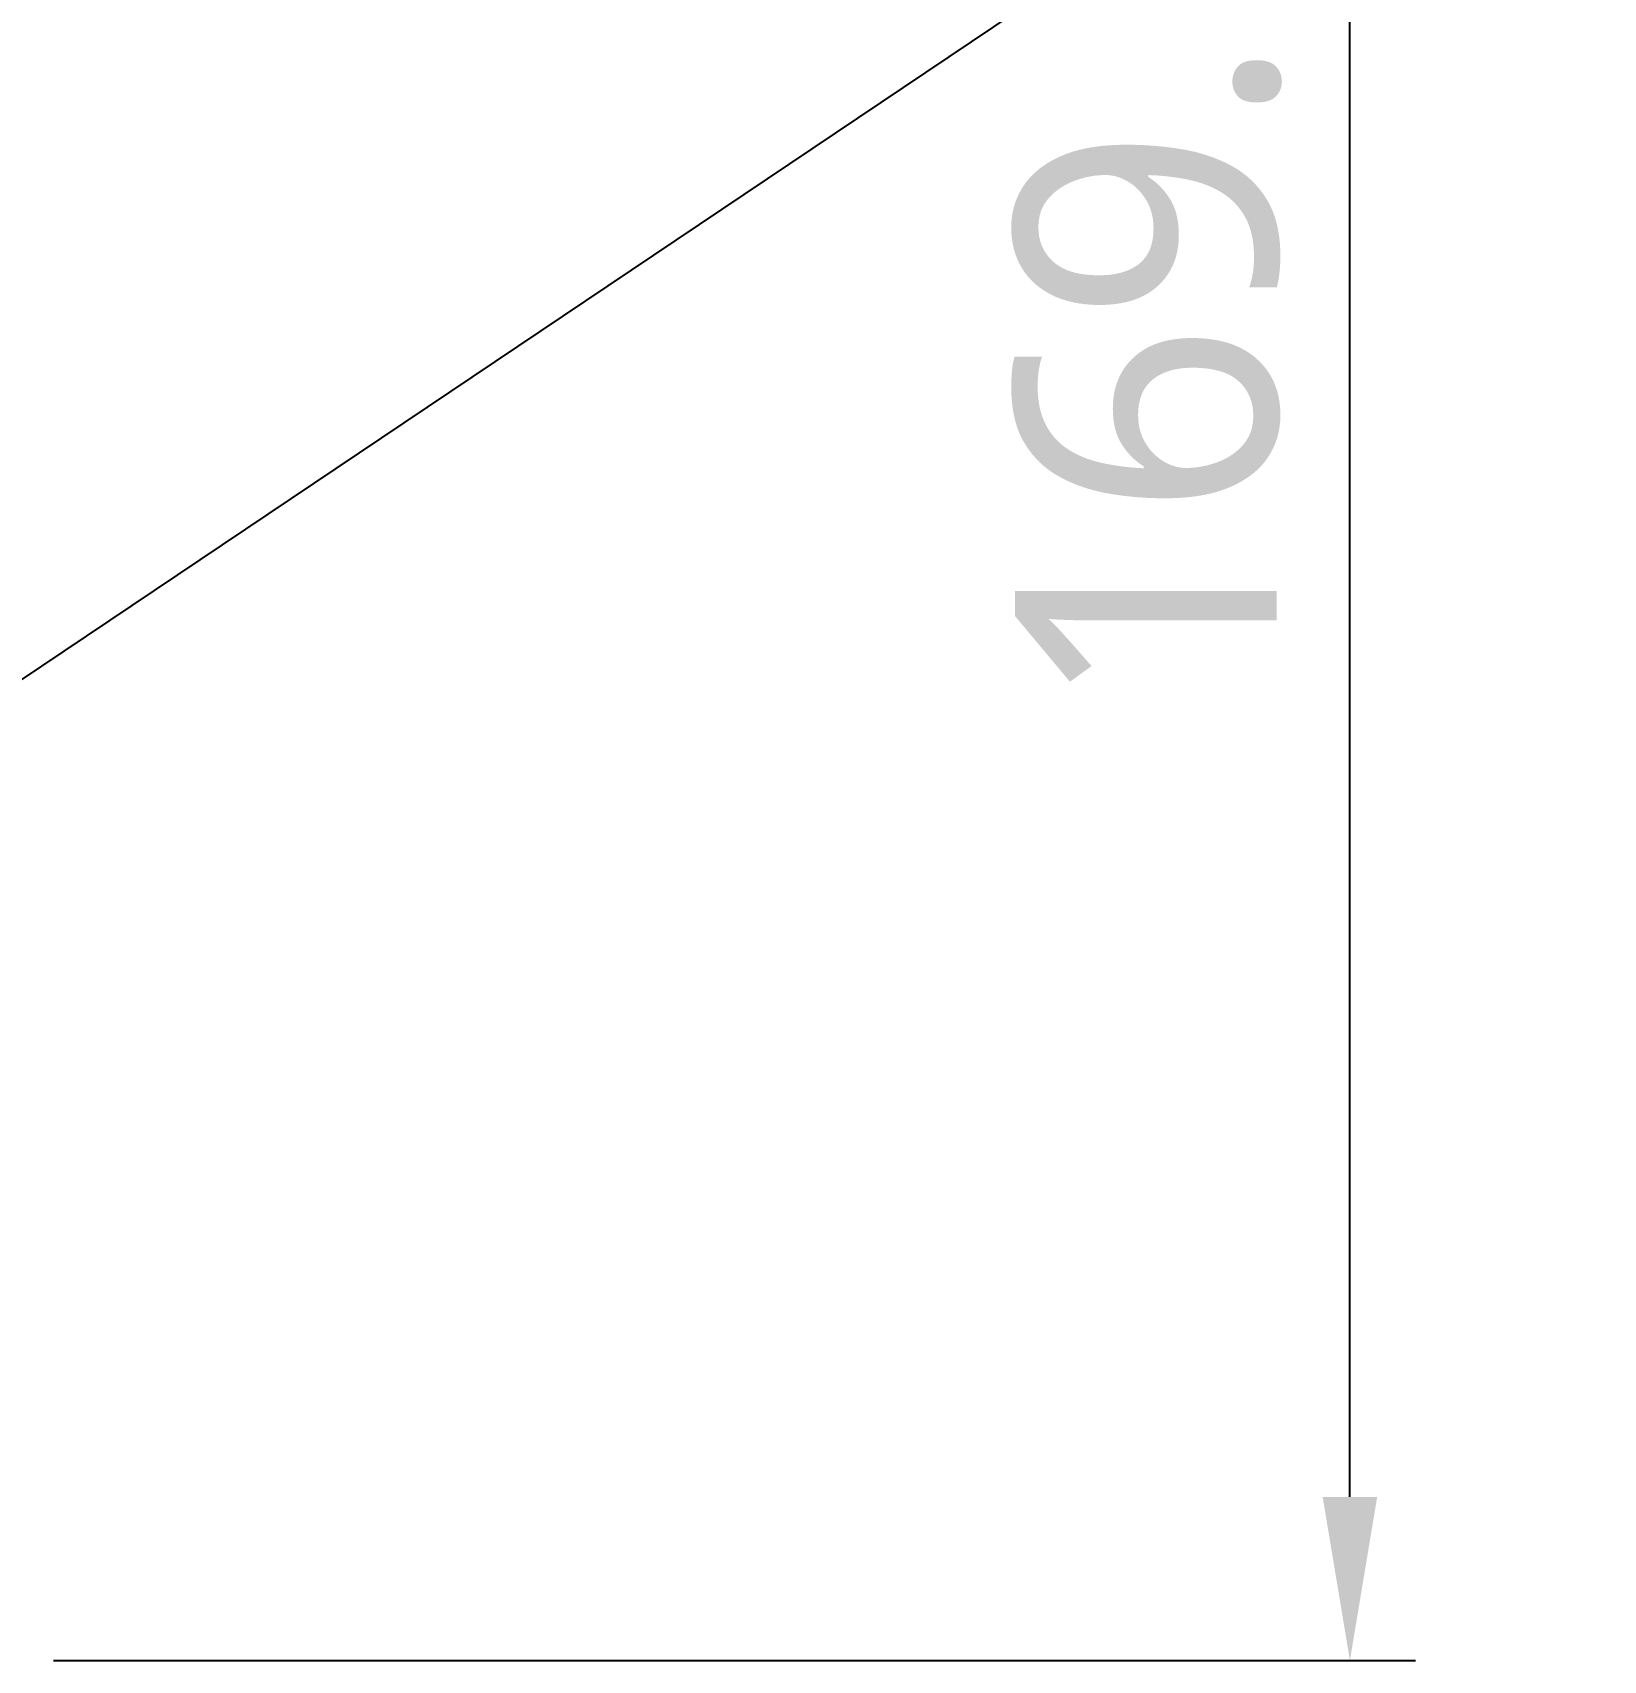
# Model space of a CAD drawing. Header units: millimetres. Extents: x 0 to 4378, y 0 to 2376.
# Drawn here: x 1734.2 to 1830.2, y 602.3 to 701.8 of the extents above; entities that cross this region are included whole.
import ezdxf

# ---------------------------------------------------------------- set-up
doc = ezdxf.new("R2010")
doc.units = ezdxf.units.MM
doc.header["$LTSCALE"] = 0.2
doc.styles.add('Rainbow-5.0 Style', font='malgunsl.ttf')
doc.dimstyles.new('Rainbow-5.0 Style', dxfattribs={"dimtxt": 4, "dimasz": 2.5, "dimexe": 1, "dimexo": 1, "dimgap": 1, "dimtad": 1, "dimdsep": 46, "dimtxsty": 'Rainbow-5.0 Style', "dimcen": 0, "dimclrd": 251, "dimclre": 251, "dimclrt": 7, "dimazin": 3, "dimtp": 0.1, "dimtm": 0.1000000001, "dimtfac": 0.61, "dimtmove": 0, "dimatfit": 3, "dimfxl": 1, "dimlwd": -1, "dimlwe": -1, "dimarcsym": 1})

# ---------------------------------------------------------------- blocks, each defined once
blk = doc.blocks.new('*D144')
at = {"color": 251, "linetype": 'ByBlock', "transparency": 16777216}
for p, q in [((1649.046442968688, 771.4572086234261), (1818.695553628221, 771.4572086234263)), ((1814.695553628221, 612.2572086254153), (1814.695553628221, 761.4572086234261)), ((1735.476601429797, 602.2572086254152), (1818.695553628221, 602.2572086254153))]:
    blk.add_line(p, q, dxfattribs=at)
at = {"color": 251, "transparency": 16777216}
for points in [[(1813.028886961554, 761.4572086234261), (1816.362220294888, 761.4572086234261), (1814.695553628221, 771.4572086234263)], [(1813.028886961554, 612.2572086254153), (1816.362220294888, 612.2572086254153), (1814.695553628221, 602.2572086254153)]]:
    blk.add_solid(points, dxfattribs=at)
at = {"layer": 'Defpoints', "color": 0, "transparency": 16777216}
for p in [(1645.046442968688, 771.4572086234261), (1814.695553628221, 771.4572086234263), (1731.476601429797, 602.2572086254152)]:
    blk.add_point(p, dxfattribs=at)
at = {"color": 7, "transparency": 16777216, "insert": (1802.380121949091, 686.85720862442), "char_height": 16, "attachment_point": 5, "rotation": 90, "style": 'Rainbow-5.0 Style'}
blk.add_mtext('169.2', dxfattribs=at)

msp = doc.modelspace()

# ---------------------------------------------------------------- dimensions: what is measured, and where the dimension line sits
dim = msp.add_linear_dim(base=(1814.695553628221, 771.4572086234263), p1=(1731.476601429797, 602.2572086254149), p2=(1645.046442968687, 771.4572086234257), angle=90, dimstyle='Rainbow-5.0 Style', override={"dimscale": 4})
dim.commit()
dim.dimension.update_dxf_attribs({"geometry": '*D144', "text_midpoint": (1802.380121949091, 686.85720862442)})

# ---------------------------------------------------------------- leaders
at = {"annotation_type": 0, "has_hookline": 1, "hookline_direction": 0, "text_width": 41.91978246091094}
msp.add_leader([(1645.046442968782, 602.7569040380777), (1851.058915129066, 741.1663624098019), (1863.558915129066, 741.1663624098019)], dimstyle='Rainbow-5.0 Style', override={"dimscale": 5, "dimgap": 1, "dimtad": 1}, dxfattribs=at)

doc.saveas('drawing.dxf')
